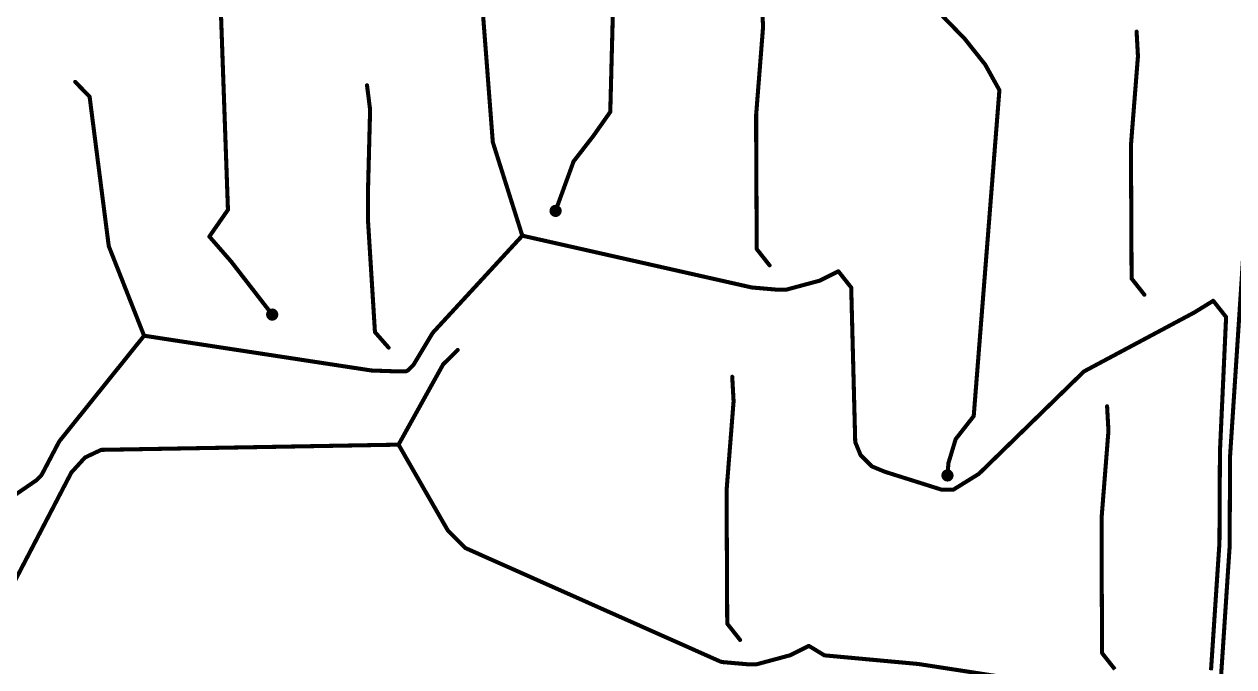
# Model space of a CAD drawing. Extents: x -174 to 104, y -43 to 63.
# Drawn here: x -125.9 to -66.4, y -6.7 to 24.9 of the extents above; entities that cross this region are included whole.
import ezdxf

# ---------------------------------------------------------------- set-up
doc = ezdxf.new("R2010")
doc.units = 0
doc.layers.get('0').update_dxf_attribs({"linetype": 'CONTINUOUS', "lineweight": 0})
doc.layers.add('B_Cu_____________', color=9, linetype='CONTINUOUS', lineweight=0)

# ---------------------------------------------------------------- blocks, each defined once
blk = doc.blocks.new('UNIT_DISC')
at = {"const_width": 0.5}
blk.add_lwpolyline([(0.25, 0, 1), (-0.25, 0, 1)], format="xyb", close=True, dxfattribs=at)

msp = doc.modelspace()

# ---------------------------------------------------------------- linework, layer by layer
at = {"layer": 'B_Cu_____________', "const_width": 0.2}
for points in [[(-96.6524, 36.6092), (-97.0681, 20.7166)], [(-116.4456, 31.6553), (-115.8811, 15.8241)], [(-79.657, 24.2402), (-85.679, 30.4424)], [(-103.4231, 26.6097), (-102.8502, 19.1283)], [(-89.5521, 24.8095), (-89.619, 26.0195)], [(-89.892, 20.4931), (-89.56, 24.7098)], [(-89.56, 24.7098), (-89.5521, 24.8095)], [(-71.1091, 23.358), (-71.176, 24.568)], [(-79.6527, 24.2358), (-79.657, 24.2402)], [(-79.6344, 24.2174), (-79.6527, 24.2358)], [(-78.6262, 22.9476), (-79.6344, 24.2174)], [(-71.449, 19.0416), (-71.117, 23.2583)], [(-71.117, 23.2583), (-71.1091, 23.358)], [(-78.6262, 22.9476), (-77.9254, 21.6877)], [(-123.3968, 22.095), (-122.6859, 21.3659)], [(-108.8863, 20.724), (-109.0393, 21.9294)], [(-122.6859, 21.3659), (-122.6859, 21.3565)], [(-122.6859, 21.3565), (-121.7445, 14.009)], [(-77.9333, 21.588), (-79.1814, 5.7391)], [(-77.9254, 21.6877), (-77.9333, 21.588)], [(-108.9953, 16.5489), (-108.8889, 20.624)], [(-108.8889, 20.624), (-108.8863, 20.724)], [(-97.0707, 20.6166), (-97.9007, 19.437)], [(-97.0681, 20.7166), (-97.0707, 20.6166)], [(-89.892, 19.4047), (-89.892, 20.4931)], [(-102.8502, 19.1283), (-101.3988, 14.5225)], [(-97.9007, 19.437), (-98.8821, 18.1708)], [(-89.892, 19.3215), (-89.892, 19.4047)], [(-89.8919, 19.2959), (-89.892, 19.3215)], [(-89.8649, 13.8784), (-89.8919, 19.2959)], [(-71.449, 17.9532), (-71.449, 19.0416)], [(-98.8821, 18.1618), (-99.7613, 15.7431)], [(-98.8821, 18.1708), (-98.8821, 18.1618)], [(-71.449, 17.87), (-71.449, 17.9532)], [(-71.4489, 17.8444), (-71.449, 17.87)], [(-71.4219, 12.4269), (-71.4489, 17.8444)], [(-66.5756, 3.686), (-65.648, 17.8444)], [(-108.9953, 15.4605), (-108.9953, 16.5489)], [(-115.8811, 15.7958), (-116.795, 14.48)], [(-115.8811, 15.8241), (-115.8811, 15.7958)], [(-108.9953, 15.3773), (-108.9953, 15.4605)], [(-108.9952, 15.3517), (-108.9953, 15.3773)], [(-108.6488, 9.7894), (-108.9952, 15.3517)], [(-115.7257, 13.2528), (-116.795, 14.48)], [(-101.3988, 14.5225), (-105.7824, 9.765)], [(-90.1129, 11.9727), (-101.3988, 14.5225)], [(-121.7445, 14.009), (-120.0065, 9.5969)], [(-89.8649, 13.8636), (-89.8649, 13.8784)], [(-89.2342, 13.0642), (-89.8649, 13.8636)], [(-113.7034, 10.6377), (-115.7257, 13.2528)], [(-85.8472, 12.7678), (-86.7829, 12.2995)], [(-85.2164, 11.9684), (-85.8472, 12.7678)], [(-71.4219, 12.4121), (-71.4219, 12.4269)], [(-70.7912, 11.6127), (-71.4219, 12.4121)], [(-90.0132, 11.9639), (-90.1129, 11.9727)], [(-89.5581, 11.9241), (-90.0132, 11.9639)], [(-88.9174, 11.8681), (-89.5581, 11.9241)], [(-88.8178, 11.8594), (-88.9174, 11.8681)], [(-88.4864, 11.8594), (-88.8178, 11.8594)], [(-88.4377, 11.8648), (-88.4864, 11.8594)], [(-88.3891, 11.8702), (-88.4377, 11.8648)], [(-86.7977, 12.2995), (-88.3891, 11.8702)], [(-86.7829, 12.2995), (-86.7977, 12.2995)], [(-85.2164, 11.9537), (-85.2164, 11.9684)], [(-85.0186, 4.358), (-85.2164, 11.9537)], [(-67.4042, 11.3163), (-68.311, 10.7565)], [(-66.7734, 10.5169), (-67.4042, 11.3163)], [(-68.3151, 10.7524), (-73.6856, 7.8811)], [(-68.311, 10.7565), (-68.3151, 10.7524)], [(-67.0756, 3.8931), (-66.7734, 10.4913)], [(-66.7734, 10.4913), (-66.7734, 10.5169)], [(-120.0065, 9.5969), (-124.1516, 4.4299)], [(-108.8186, 7.8841), (-120.0065, 9.5969)], [(-108.6488, 9.7773), (-108.6488, 9.7894)], [(-107.9771, 9.012), (-108.6488, 9.7773)], [(-105.8396, 9.6855), (-106.7166, 8.2199)], [(-105.7824, 9.765), (-105.8396, 9.6855)], [(-104.5791, 8.8934), (-105.3025, 8.1768)], [(-108.7186, 7.8806), (-108.8186, 7.8841)], [(-107.6194, 7.8422), (-108.7186, 7.8806)], [(-107.5194, 7.8388), (-107.6194, 7.8422)], [(-107.188, 7.8388), (-107.5194, 7.8388)], [(-105.3025, 8.1683), (-107.4876, 4.2334)], [(-107.0914, 7.8546), (-107.188, 7.8388)], [(-107.0497, 7.8803), (-107.0914, 7.8546)], [(-107.0081, 7.9061), (-107.0497, 7.8803)], [(-106.7738, 8.1404), (-107.0081, 7.9061)], [(-106.7452, 8.1801), (-106.7738, 8.1404)], [(-106.7166, 8.2199), (-106.7452, 8.1801)], [(-105.3025, 8.1768), (-105.3025, 8.1683)], [(-73.7711, 7.8333), (-78.9341, 2.7963)], [(-73.6856, 7.8811), (-73.7711, 7.8333)], [(-91.0036, 6.3665), (-91.0705, 7.5765)], [(-91.3435, 2.0501), (-91.0115, 6.2668)], [(-91.0115, 6.2668), (-91.0036, 6.3665)], [(-72.5606, 4.915), (-72.6275, 6.125)], [(-79.1893, 5.6394), (-80.0777, 4.5046)], [(-79.1814, 5.7391), (-79.1893, 5.6394)], [(-72.9005, 0.5986), (-72.5685, 4.8153)], [(-72.5685, 4.8153), (-72.5606, 4.915)], [(-124.2046, 4.3475), (-125.0198, 2.7957)], [(-124.1516, 4.4299), (-124.2046, 4.3475)], [(-122.0179, 3.9786), (-107.4876, 4.2334)], [(-105.0584, 0.0008), (-107.4876, 4.2334)], [(-84.7522, 3.7149), (-85.0186, 4.358)], [(-80.0777, 4.5046), (-80.4325, 3.3278)], [(-122.9125, 3.6013), (-123.5974, 2.8478)], [(-122.9125, 3.6013), (-122.1179, 3.9768)], [(-122.1179, 3.9768), (-122.0179, 3.9786)], [(-84.278, 3.2407), (-84.7522, 3.7149)], [(-67.0995, -0.5986), (-67.0756, 3.8931)], [(-66.5995, -0.8057), (-66.5756, 3.686)], [(-84.2191, 3.1818), (-84.278, 3.2407)], [(-84.2009, 3.1637), (-84.2191, 3.1818)], [(-83.9449, 3.0576), (-84.2009, 3.1637)], [(-83.5815, 2.9071), (-83.9449, 3.0576)], [(-83.5578, 2.8973), (-83.5815, 2.9071)], [(-80.7705, 2.0176), (-83.5578, 2.8973)], [(-80.4404, 3.2281), (-80.4806, 2.7176)], [(-80.4325, 3.3278), (-80.4404, 3.2281)], [(-125.3875, 2.4232), (-133.2326, -2.964)], [(-123.5974, 2.8366), (-131.9582, -13.2176)], [(-125.3071, 2.479), (-125.3875, 2.4232)], [(-125.0728, 2.7133), (-125.3071, 2.479)], [(-125.0198, 2.7957), (-125.0728, 2.7133)], [(-123.5974, 2.8478), (-123.5974, 2.8366)], [(-78.9341, 2.7963), (-80.1907, 2.0176)], [(-91.3435, 0.9617), (-91.3435, 2.0501)], [(-80.1907, 2.0176), (-80.7705, 2.0176)], [(-91.3435, 0.8785), (-91.3435, 0.9617)], [(-91.3434, 0.8529), (-91.3435, 0.8785)], [(-91.3164, -4.5645), (-91.3434, 0.8529)], [(-72.9005, -0.4898), (-72.9005, 0.5986)], [(-104.2031, -0.8545), (-105.0584, 0.0008)], [(-72.9005, -0.573), (-72.9005, -0.4898)], [(-72.9004, -0.5986), (-72.9005, -0.573)], [(-72.8734, -6.016), (-72.9004, -0.5986)], [(-67.5146, -6.8727), (-67.0995, -0.5986)], [(-91.6583, -6.4427), (-104.2031, -0.8545)], [(-67.0146, -7.0798), (-66.5995, -0.8057)], [(-91.3164, -4.5793), (-91.3164, -4.5645)], [(-90.6857, -5.3787), (-91.3164, -4.5793)], [(-87.2987, -5.6751), (-88.2344, -6.1433)], [(-86.5353, -6.1405), (-87.2987, -5.6751)], [(-72.8734, -6.0308), (-72.8734, -6.016)], [(-72.2427, -6.8302), (-72.8734, -6.0308)], [(-91.5644, -6.4702), (-91.6583, -6.4427)], [(-90.2693, -6.5835), (-91.5644, -6.4702)], [(-89.9379, -6.5835), (-90.2693, -6.5835)], [(-89.8892, -6.5781), (-89.9379, -6.5835)], [(-89.8406, -6.5727), (-89.8892, -6.5781)], [(-88.2493, -6.1433), (-89.8406, -6.5727)], [(-88.2344, -6.1433), (-88.2493, -6.1433)], [(-86.4357, -6.1492), (-86.5353, -6.1405)], [(-86.4034, -6.152), (-86.4357, -6.1492)], [(-81.9234, -6.5649), (-86.4034, -6.152)], [(-73.1214, -7.9217), (-81.9234, -6.5649)]]:
    msp.add_lwpolyline(points, dxfattribs=at)

# ---------------------------------------------------------------- block references
at = {"layer": 'B_Cu_____________'}
for p, xscale, yscale in [((-89.56, 24.7098), 0.2, 0.2), ((-89.56, 24.7098), 0.2, 0.2), ((-89.5521, 24.8095), 0.2, 0.2), ((-89.5521, 24.8095), 0.2, 0.2), ((-71.176, 24.568), 0.2, 0.2), ((-79.657, 24.2402), 0.2, 0.2), ((-79.657, 24.2402), 0.2, 0.2), ((-79.6527, 24.2358), 0.2, 0.2), ((-79.6527, 24.2358), 0.2, 0.2), ((-79.6344, 24.2174), 0.2, 0.2), ((-79.6344, 24.2174), 0.2, 0.2), ((-71.117, 23.2583), 0.2, 0.2), ((-71.117, 23.2583), 0.2, 0.2), ((-71.1091, 23.358), 0.2, 0.2), ((-71.1091, 23.358), 0.2, 0.2), ((-78.6262, 22.9476), 0.2, 0.2), ((-78.6262, 22.9476), 0.2, 0.2), ((-123.3968, 22.095), 0.2, 0.2), ((-109.0393, 21.9294), 0.2, 0.2), ((-122.6859, 21.3659), 0.2, 0.2), ((-122.6859, 21.3659), 0.2, 0.2), ((-122.6859, 21.3565), 0.2, 0.2), ((-122.6859, 21.3565), 0.2, 0.2), ((-77.9333, 21.588), 0.2, 0.2), ((-77.9333, 21.588), 0.2, 0.2), ((-77.9254, 21.6877), 0.2, 0.2), ((-77.9254, 21.6877), 0.2, 0.2), ((-108.8889, 20.624), 0.2, 0.2), ((-108.8889, 20.624), 0.2, 0.2), ((-108.8863, 20.724), 0.2, 0.2), ((-108.8863, 20.724), 0.2, 0.2), ((-97.0707, 20.6166), 0.2, 0.2), ((-97.0707, 20.6166), 0.2, 0.2), ((-97.0681, 20.7166), 0.2, 0.2), ((-97.0681, 20.7166), 0.2, 0.2), ((-89.892, 20.4931), 0.2, 0.2), ((-89.892, 20.4931), 0.2, 0.2), ((-102.8502, 19.1283), 0.2, 0.2), ((-102.8502, 19.1283), 0.2, 0.2), ((-97.9007, 19.437), 0.2, 0.2), ((-97.9007, 19.437), 0.2, 0.2), ((-89.892, 19.4047), 0.2, 0.2), ((-89.892, 19.4047), 0.2, 0.2), ((-89.892, 19.3215), 0.2, 0.2), ((-89.892, 19.3215), 0.2, 0.2), ((-89.8919, 19.2959), 0.2, 0.2), ((-89.8919, 19.2959), 0.2, 0.2), ((-71.449, 19.0416), 0.2, 0.2), ((-71.449, 19.0416), 0.2, 0.2), ((-98.8821, 18.1708), 0.2, 0.2), ((-98.8821, 18.1708), 0.2, 0.2), ((-98.8821, 18.1618), 0.2, 0.2), ((-98.8821, 18.1618), 0.2, 0.2), ((-71.449, 17.9532), 0.2, 0.2), ((-71.449, 17.9532), 0.2, 0.2), ((-71.449, 17.87), 0.2, 0.2), ((-71.449, 17.87), 0.2, 0.2), ((-71.4489, 17.8444), 0.2, 0.2), ((-71.4489, 17.8444), 0.2, 0.2), ((-108.9953, 16.5489), 0.2, 0.2), ((-108.9953, 16.5489), 0.2, 0.2), ((-115.8811, 15.8241), 0.2, 0.2), ((-115.8811, 15.8241), 0.2, 0.2), ((-115.8811, 15.7958), 0.2, 0.2), ((-115.8811, 15.7958), 0.2, 0.2), ((-108.9953, 15.4605), 0.2, 0.2), ((-108.9953, 15.4605), 0.2, 0.2), ((-108.9953, 15.3773), 0.2, 0.2), ((-108.9953, 15.3773), 0.2, 0.2), ((-99.7613, 15.7431), 0.6, 0.6), ((-99.7613, 15.7431), 0.2, 0.2), ((-108.9952, 15.3517), 0.2, 0.2), ((-108.9952, 15.3517), 0.2, 0.2), ((-116.795, 14.48), 0.2, 0.2), ((-116.795, 14.48), 0.2, 0.2), ((-101.3988, 14.5225), 0.2, 0.2), ((-101.3988, 14.5225), 0.2, 0.2), ((-101.3988, 14.5225), 0.2, 0.2), ((-121.7445, 14.009), 0.2, 0.2), ((-121.7445, 14.009), 0.2, 0.2), ((-89.8649, 13.8784), 0.2, 0.2), ((-89.8649, 13.8784), 0.2, 0.2), ((-89.8649, 13.8636), 0.2, 0.2), ((-89.8649, 13.8636), 0.2, 0.2), ((-115.7257, 13.2528), 0.2, 0.2), ((-115.7257, 13.2528), 0.2, 0.2), ((-89.2342, 13.0642), 0.2, 0.2), ((-85.8472, 12.7678), 0.2, 0.2), ((-85.8472, 12.7678), 0.2, 0.2), ((-71.4219, 12.4269), 0.2, 0.2), ((-71.4219, 12.4269), 0.2, 0.2), ((-71.4219, 12.4121), 0.2, 0.2), ((-71.4219, 12.4121), 0.2, 0.2), ((-90.1129, 11.9727), 0.2, 0.2), ((-90.1129, 11.9727), 0.2, 0.2), ((-90.0132, 11.9639), 0.2, 0.2), ((-90.0132, 11.9639), 0.2, 0.2), ((-89.5581, 11.9241), 0.2, 0.2), ((-89.5581, 11.9241), 0.2, 0.2), ((-88.9174, 11.8681), 0.2, 0.2), ((-88.9174, 11.8681), 0.2, 0.2), ((-88.8178, 11.8594), 0.2, 0.2), ((-88.8178, 11.8594), 0.2, 0.2), ((-88.4864, 11.8594), 0.2, 0.2), ((-88.4864, 11.8594), 0.2, 0.2), ((-88.4377, 11.8648), 0.2, 0.2), ((-88.4377, 11.8648), 0.2, 0.2), ((-88.3891, 11.8702), 0.2, 0.2), ((-88.3891, 11.8702), 0.2, 0.2), ((-86.7977, 12.2995), 0.2, 0.2), ((-86.7977, 12.2995), 0.2, 0.2), ((-86.7829, 12.2995), 0.2, 0.2), ((-86.7829, 12.2995), 0.2, 0.2), ((-85.2164, 11.9684), 0.2, 0.2), ((-85.2164, 11.9684), 0.2, 0.2), ((-85.2164, 11.9537), 0.2, 0.2), ((-85.2164, 11.9537), 0.2, 0.2), ((-70.7912, 11.6127), 0.2, 0.2), ((-67.4042, 11.3163), 0.2, 0.2), ((-67.4042, 11.3163), 0.2, 0.2), ((-113.7034, 10.6377), 0.6, 0.6), ((-113.7034, 10.6377), 0.2, 0.2), ((-68.3151, 10.7524), 0.2, 0.2), ((-68.3151, 10.7524), 0.2, 0.2), ((-68.311, 10.7565), 0.2, 0.2), ((-68.311, 10.7565), 0.2, 0.2), ((-66.7734, 10.5169), 0.2, 0.2), ((-66.7734, 10.5169), 0.2, 0.2), ((-66.7734, 10.4913), 0.2, 0.2), ((-66.7734, 10.4913), 0.2, 0.2), ((-120.0065, 9.5969), 0.2, 0.2), ((-120.0065, 9.5969), 0.2, 0.2), ((-120.0065, 9.5969), 0.2, 0.2), ((-108.6488, 9.7894), 0.2, 0.2), ((-108.6488, 9.7894), 0.2, 0.2), ((-108.6488, 9.7773), 0.2, 0.2), ((-108.6488, 9.7773), 0.2, 0.2), ((-105.8396, 9.6855), 0.2, 0.2), ((-105.8396, 9.6855), 0.2, 0.2), ((-105.7824, 9.765), 0.2, 0.2), ((-105.7824, 9.765), 0.2, 0.2), ((-107.9771, 9.012), 0.2, 0.2), ((-104.5791, 8.8934), 0.2, 0.2), ((-108.8186, 7.8841), 0.2, 0.2), ((-108.8186, 7.8841), 0.2, 0.2), ((-108.7186, 7.8806), 0.2, 0.2), ((-108.7186, 7.8806), 0.2, 0.2), ((-107.6194, 7.8422), 0.2, 0.2), ((-107.6194, 7.8422), 0.2, 0.2), ((-107.5194, 7.8388), 0.2, 0.2), ((-107.5194, 7.8388), 0.2, 0.2), ((-107.188, 7.8388), 0.2, 0.2), ((-107.188, 7.8388), 0.2, 0.2), ((-107.0914, 7.8546), 0.2, 0.2), ((-107.0914, 7.8546), 0.2, 0.2), ((-107.0497, 7.8803), 0.2, 0.2), ((-107.0497, 7.8803), 0.2, 0.2), ((-107.0081, 7.9061), 0.2, 0.2), ((-107.0081, 7.9061), 0.2, 0.2), ((-106.7738, 8.1404), 0.2, 0.2), ((-106.7738, 8.1404), 0.2, 0.2), ((-106.7452, 8.1801), 0.2, 0.2), ((-106.7452, 8.1801), 0.2, 0.2), ((-106.7166, 8.2199), 0.2, 0.2), ((-106.7166, 8.2199), 0.2, 0.2), ((-105.3025, 8.1768), 0.2, 0.2), ((-105.3025, 8.1768), 0.2, 0.2), ((-105.3025, 8.1683), 0.2, 0.2), ((-105.3025, 8.1683), 0.2, 0.2), ((-73.7711, 7.8333), 0.2, 0.2), ((-73.7711, 7.8333), 0.2, 0.2), ((-73.6856, 7.8811), 0.2, 0.2), ((-73.6856, 7.8811), 0.2, 0.2), ((-91.0705, 7.5765), 0.2, 0.2), ((-91.0115, 6.2668), 0.2, 0.2), ((-91.0115, 6.2668), 0.2, 0.2), ((-91.0036, 6.3665), 0.2, 0.2), ((-91.0036, 6.3665), 0.2, 0.2), ((-72.6275, 6.125), 0.2, 0.2), ((-79.1893, 5.6394), 0.2, 0.2), ((-79.1893, 5.6394), 0.2, 0.2), ((-79.1814, 5.7391), 0.2, 0.2), ((-79.1814, 5.7391), 0.2, 0.2), ((-72.5685, 4.8153), 0.2, 0.2), ((-72.5685, 4.8153), 0.2, 0.2), ((-72.5606, 4.915), 0.2, 0.2), ((-72.5606, 4.915), 0.2, 0.2), ((-124.2046, 4.3475), 0.2, 0.2), ((-124.2046, 4.3475), 0.2, 0.2), ((-124.1516, 4.4299), 0.2, 0.2), ((-124.1516, 4.4299), 0.2, 0.2), ((-107.4876, 4.2334), 0.2, 0.2), ((-107.4876, 4.2334), 0.2, 0.2), ((-107.4876, 4.2334), 0.2, 0.2), ((-85.0186, 4.358), 0.2, 0.2), ((-85.0186, 4.358), 0.2, 0.2), ((-80.0777, 4.5046), 0.2, 0.2), ((-80.0777, 4.5046), 0.2, 0.2), ((-122.9125, 3.6013), 0.2, 0.2), ((-122.9125, 3.6013), 0.2, 0.2), ((-122.1179, 3.9768), 0.2, 0.2), ((-122.1179, 3.9768), 0.2, 0.2), ((-122.0179, 3.9786), 0.2, 0.2), ((-122.0179, 3.9786), 0.2, 0.2), ((-84.7522, 3.7149), 0.2, 0.2), ((-84.7522, 3.7149), 0.2, 0.2), ((-67.0756, 3.8931), 0.2, 0.2), ((-67.0756, 3.8931), 0.2, 0.2), ((-66.5756, 3.686), 0.2, 0.2), ((-66.5756, 3.686), 0.2, 0.2), ((-84.278, 3.2407), 0.2, 0.2), ((-84.278, 3.2407), 0.2, 0.2), ((-84.2191, 3.1818), 0.2, 0.2), ((-84.2191, 3.1818), 0.2, 0.2), ((-84.2009, 3.1637), 0.2, 0.2), ((-84.2009, 3.1637), 0.2, 0.2), ((-83.9449, 3.0576), 0.2, 0.2), ((-83.9449, 3.0576), 0.2, 0.2), ((-83.5815, 2.9071), 0.2, 0.2), ((-83.5815, 2.9071), 0.2, 0.2), ((-83.5578, 2.8973), 0.2, 0.2), ((-83.5578, 2.8973), 0.2, 0.2), ((-80.4806, 2.7176), 0.6, 0.6), ((-80.4404, 3.2281), 0.2, 0.2), ((-80.4404, 3.2281), 0.2, 0.2), ((-80.4325, 3.3278), 0.2, 0.2), ((-80.4325, 3.3278), 0.2, 0.2), ((-125.3875, 2.4232), 0.2, 0.2), ((-125.3875, 2.4232), 0.2, 0.2), ((-125.3071, 2.479), 0.2, 0.2), ((-125.3071, 2.479), 0.2, 0.2), ((-125.0728, 2.7133), 0.2, 0.2), ((-125.0728, 2.7133), 0.2, 0.2), ((-125.0198, 2.7957), 0.2, 0.2), ((-125.0198, 2.7957), 0.2, 0.2), ((-123.5974, 2.8478), 0.2, 0.2), ((-123.5974, 2.8478), 0.2, 0.2), ((-123.5974, 2.8366), 0.2, 0.2), ((-123.5974, 2.8366), 0.2, 0.2), ((-80.4806, 2.7176), 0.2, 0.2), ((-78.9341, 2.7963), 0.2, 0.2), ((-78.9341, 2.7963), 0.2, 0.2), ((-91.3435, 2.0501), 0.2, 0.2), ((-91.3435, 2.0501), 0.2, 0.2), ((-80.7705, 2.0176), 0.2, 0.2), ((-80.7705, 2.0176), 0.2, 0.2), ((-80.1907, 2.0176), 0.2, 0.2), ((-80.1907, 2.0176), 0.2, 0.2), ((-91.3435, 0.9617), 0.2, 0.2), ((-91.3435, 0.9617), 0.2, 0.2), ((-91.3435, 0.8785), 0.2, 0.2), ((-91.3435, 0.8785), 0.2, 0.2), ((-91.3434, 0.8529), 0.2, 0.2), ((-91.3434, 0.8529), 0.2, 0.2), ((-72.9005, 0.5986), 0.2, 0.2), ((-72.9005, 0.5986), 0.2, 0.2), ((-105.0584, 0.0008), 0.2, 0.2), ((-105.0584, 0.0008), 0.2, 0.2), ((-72.9005, -0.4898), 0.2, 0.2), ((-72.9005, -0.4898), 0.2, 0.2), ((-72.9005, -0.573), 0.2, 0.2), ((-72.9005, -0.573), 0.2, 0.2), ((-72.9004, -0.5986), 0.2, 0.2), ((-72.9004, -0.5986), 0.2, 0.2), ((-67.0995, -0.5986), 0.2, 0.2), ((-67.0995, -0.5986), 0.2, 0.2), ((-104.2031, -0.8545), 0.2, 0.2), ((-104.2031, -0.8545), 0.2, 0.2), ((-66.5995, -0.8057), 0.2, 0.2), ((-66.5995, -0.8057), 0.2, 0.2), ((-91.3164, -4.5645), 0.2, 0.2), ((-91.3164, -4.5645), 0.2, 0.2), ((-91.3164, -4.5793), 0.2, 0.2), ((-91.3164, -4.5793), 0.2, 0.2), ((-90.6857, -5.3787), 0.2, 0.2), ((-87.2987, -5.6751), 0.2, 0.2), ((-87.2987, -5.6751), 0.2, 0.2), ((-72.8734, -6.016), 0.2, 0.2), ((-72.8734, -6.016), 0.2, 0.2), ((-72.8734, -6.0308), 0.2, 0.2), ((-72.8734, -6.0308), 0.2, 0.2), ((-91.6583, -6.4427), 0.2, 0.2), ((-91.6583, -6.4427), 0.2, 0.2), ((-91.5644, -6.4702), 0.2, 0.2), ((-91.5644, -6.4702), 0.2, 0.2), ((-90.2693, -6.5835), 0.2, 0.2), ((-90.2693, -6.5835), 0.2, 0.2), ((-89.9379, -6.5835), 0.2, 0.2), ((-89.9379, -6.5835), 0.2, 0.2), ((-89.8892, -6.5781), 0.2, 0.2), ((-89.8892, -6.5781), 0.2, 0.2), ((-89.8406, -6.5727), 0.2, 0.2), ((-89.8406, -6.5727), 0.2, 0.2), ((-88.2493, -6.1433), 0.2, 0.2), ((-88.2493, -6.1433), 0.2, 0.2), ((-88.2344, -6.1433), 0.2, 0.2), ((-88.2344, -6.1433), 0.2, 0.2), ((-86.5353, -6.1405), 0.2, 0.2), ((-86.5353, -6.1405), 0.2, 0.2), ((-86.4357, -6.1492), 0.2, 0.2), ((-86.4357, -6.1492), 0.2, 0.2), ((-86.4034, -6.152), 0.2, 0.2), ((-86.4034, -6.152), 0.2, 0.2), ((-81.9234, -6.5649), 0.2, 0.2), ((-81.9234, -6.5649), 0.2, 0.2)]:
    msp.add_blockref('UNIT_DISC', p, dxfattribs=dict(at, xscale=xscale, yscale=yscale))

doc.saveas('drawing.dxf')
